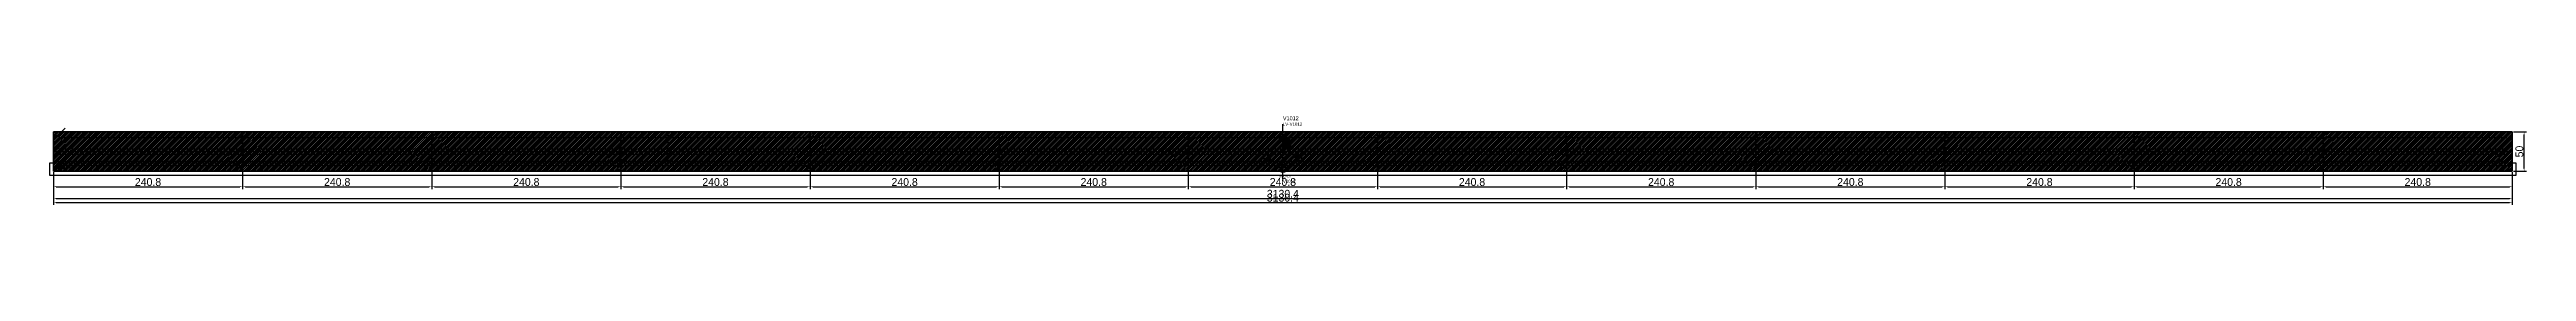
# Model space of a CAD drawing. Header units: metres. Extents: x 12791 to 15944, y 13116 to 13229.
import ezdxf

# ---------------------------------------------------------------- set-up
doc = ezdxf.new("R2010")
doc.units = ezdxf.units.M
for name, color, linetype in [('BARRA DE ANCORAGEM', 251, 'CONTINUOUS'), ('barrote', 251, 'CONTINUOUS'), ('CONCRETO', 251, 'CONTINUOUS'), ('COTA', 241, 'CONTINUOUS'), ('cotas', 241, 'CONTINUOUS'), ('Demarcação 1', 251, 'CONTINUOUS'), ('Demarcação 2', 254, 'CONTINUOUS'), ('Hachura', 251, 'CONTINUOUS'), ('HACHURA MADEIRAS', 1, 'CONTINUOUS'), ('Laje_Perimetro', 7, 'CONTINUOUS'), ('material do compensado', 7, 'CONTINUOUS'), ('NOMENCLATURA', 7, 'CONTINUOUS'), ('Painéis', 200, 'CONTINUOUS'), ('PONTALETE', 7, 'CONTINUOUS'), ('presilha', 1, 'CONTINUOUS'), ('Reaproveitamento', 251, 'CONTINUOUS'), ('SARR_3.5x7', 81, 'CONTINUOUS'), ('SCO-___-LAJ', 2, 'CONTINUOUS'), ('TENSOR', 3, 'CONTINUOUS'), ('texto', 7, 'CONTINUOUS'), ('Texto Qtd Sarr', 242, 'CONTINUOUS')]:
    doc.layers.add(name, color=color, linetype=linetype)
doc.styles.add('STR_STANDARD', font='arial.ttf')
doc.dimstyles.new('EZ DXF', dxfattribs={"dimtxt": 10, "dimasz": 3.5, "dimexe": 3, "dimexo": 1.5, "dimgap": 1, "dimtad": 1, "dimdec": 1, "dimdsep": 46, "dimcen": 2.5, "dimazin": 3, "dimtfac": 1, "dimtmove": 0, "dimatfit": 3})

msp = doc.modelspace()

# ---------------------------------------------------------------- hatches: boundary and pattern name
at = {"layer": 'Hachura'}
h = msp.add_hatch(color=3, dxfattribs=at)
h.dxf.hatch_style = 1
h.paths.add_polyline_path([(12795.5914, 13158.9905), (13036.3914, 13158.9905), (13036.3914, 13208.9905), (12795.5914, 13208.9905)])
h = msp.add_hatch(dxfattribs=at)
h.set_pattern_fill('ANSI31', scale=0.5)
h.paths.add_polyline_path([(12795.5914, 13158.9905), (13036.3914, 13158.9905), (13036.3914, 13208.9905), (12795.5914, 13208.9905)])
h = msp.add_hatch(color=3, dxfattribs=at)
h.dxf.hatch_style = 1
h.paths.add_polyline_path([(12795.5914, 13158.9905), (13036.3914, 13158.9905), (13036.3914, 13208.9905), (12795.5914, 13208.9905)])
h = msp.add_hatch(dxfattribs=at)
h.set_pattern_fill('ANSI31', scale=0.5)
h.paths.add_polyline_path([(12795.5914, 13158.9905), (13036.3914, 13158.9905), (13036.3914, 13208.9905), (12795.5914, 13208.9905)])
h = msp.add_hatch(color=3, dxfattribs=at)
h.dxf.hatch_style = 1
h.paths.add_polyline_path([(13036.3914, 13158.9905), (13277.1914, 13158.9905), (13277.1914, 13208.9905), (13036.3914, 13208.9905)])
h = msp.add_hatch(dxfattribs=at)
h.set_pattern_fill('ANSI31', scale=0.5)
h.paths.add_polyline_path([(13036.3914, 13158.9905), (13277.1914, 13158.9905), (13277.1914, 13208.9905), (13036.3914, 13208.9905)])
h = msp.add_hatch(color=3, dxfattribs=at)
h.dxf.hatch_style = 1
h.paths.add_polyline_path([(13036.3914, 13158.9905), (13277.1914, 13158.9905), (13277.1914, 13208.9905), (13036.3914, 13208.9905)])
h = msp.add_hatch(dxfattribs=at)
h.set_pattern_fill('ANSI31', scale=0.5)
h.paths.add_polyline_path([(13036.3914, 13158.9905), (13277.1914, 13158.9905), (13277.1914, 13208.9905), (13036.3914, 13208.9905)])
h = msp.add_hatch(color=3, dxfattribs=at)
h.dxf.hatch_style = 1
h.paths.add_polyline_path([(13277.1914, 13158.9905), (13517.9914, 13158.9905), (13517.9914, 13208.9905), (13277.1914, 13208.9905)])
h = msp.add_hatch(dxfattribs=at)
h.set_pattern_fill('ANSI31', scale=0.5)
h.paths.add_polyline_path([(13277.1914, 13158.9905), (13517.9914, 13158.9905), (13517.9914, 13208.9905), (13277.1914, 13208.9905)])
h = msp.add_hatch(color=3, dxfattribs=at)
h.dxf.hatch_style = 1
h.paths.add_polyline_path([(13277.1914, 13158.9905), (13517.9914, 13158.9905), (13517.9914, 13208.9905), (13277.1914, 13208.9905)])
h = msp.add_hatch(dxfattribs=at)
h.set_pattern_fill('ANSI31', scale=0.5)
h.paths.add_polyline_path([(13277.1914, 13158.9905), (13517.9914, 13158.9905), (13517.9914, 13208.9905), (13277.1914, 13208.9905)])
h = msp.add_hatch(color=3, dxfattribs=at)
h.dxf.hatch_style = 1
h.paths.add_polyline_path([(13517.9914, 13158.9905), (13758.7914, 13158.9905), (13758.7914, 13208.9905), (13517.9914, 13208.9905)])
h = msp.add_hatch(dxfattribs=at)
h.set_pattern_fill('ANSI31', scale=0.5)
h.paths.add_polyline_path([(13517.9914, 13158.9905), (13758.7914, 13158.9905), (13758.7914, 13208.9905), (13517.9914, 13208.9905)])
h = msp.add_hatch(color=3, dxfattribs=at)
h.dxf.hatch_style = 1
h.paths.add_polyline_path([(13517.9914, 13158.9905), (13758.7914, 13158.9905), (13758.7914, 13208.9905), (13517.9914, 13208.9905)])
h = msp.add_hatch(dxfattribs=at)
h.set_pattern_fill('ANSI31', scale=0.5)
h.paths.add_polyline_path([(13517.9914, 13158.9905), (13758.7914, 13158.9905), (13758.7914, 13208.9905), (13517.9914, 13208.9905)])
h = msp.add_hatch(color=3, dxfattribs=at)
h.dxf.hatch_style = 1
h.paths.add_polyline_path([(13758.7914, 13158.9905), (13999.5914, 13158.9905), (13999.5914, 13208.9905), (13758.7914, 13208.9905)])
h = msp.add_hatch(dxfattribs=at)
h.set_pattern_fill('ANSI31', scale=0.5)
h.paths.add_polyline_path([(13758.7914, 13158.9905), (13999.5914, 13158.9905), (13999.5914, 13208.9905), (13758.7914, 13208.9905)])
h = msp.add_hatch(color=3, dxfattribs=at)
h.dxf.hatch_style = 1
h.paths.add_polyline_path([(13758.7914, 13158.9905), (13999.5914, 13158.9905), (13999.5914, 13208.9905), (13758.7914, 13208.9905)])
h = msp.add_hatch(dxfattribs=at)
h.set_pattern_fill('ANSI31', scale=0.5)
h.paths.add_polyline_path([(13758.7914, 13158.9905), (13999.5914, 13158.9905), (13999.5914, 13208.9905), (13758.7914, 13208.9905)])
h = msp.add_hatch(color=3, dxfattribs=at)
h.dxf.hatch_style = 1
h.paths.add_polyline_path([(13999.5914, 13158.9905), (14240.3914, 13158.9905), (14240.3914, 13208.9905), (13999.5914, 13208.9905)])
h = msp.add_hatch(dxfattribs=at)
h.set_pattern_fill('ANSI31', scale=0.5)
h.paths.add_polyline_path([(13999.5914, 13158.9905), (14240.3914, 13158.9905), (14240.3914, 13208.9905), (13999.5914, 13208.9905)])
h = msp.add_hatch(color=3, dxfattribs=at)
h.dxf.hatch_style = 1
h.paths.add_polyline_path([(13999.5914, 13158.9905), (14240.3914, 13158.9905), (14240.3914, 13208.9905), (13999.5914, 13208.9905)])
h = msp.add_hatch(dxfattribs=at)
h.set_pattern_fill('ANSI31', scale=0.5)
h.paths.add_polyline_path([(13999.5914, 13158.9905), (14240.3914, 13158.9905), (14240.3914, 13208.9905), (13999.5914, 13208.9905)])
h = msp.add_hatch(color=3, dxfattribs=at)
h.dxf.hatch_style = 1
h.paths.add_polyline_path([(14240.3914, 13158.9905), (14481.1914, 13158.9905), (14481.1914, 13208.9905), (14240.3914, 13208.9905)])
h = msp.add_hatch(dxfattribs=at)
h.set_pattern_fill('ANSI31', scale=0.5)
h.paths.add_polyline_path([(14240.3914, 13158.9905), (14481.1914, 13158.9905), (14481.1914, 13208.9905), (14240.3914, 13208.9905)])
h = msp.add_hatch(color=3, dxfattribs=at)
h.dxf.hatch_style = 1
h.paths.add_polyline_path([(14240.3914, 13158.9905), (14481.1914, 13158.9905), (14481.1914, 13208.9905), (14240.3914, 13208.9905)])
h = msp.add_hatch(dxfattribs=at)
h.set_pattern_fill('ANSI31', scale=0.5)
h.paths.add_polyline_path([(14240.3914, 13158.9905), (14481.1914, 13158.9905), (14481.1914, 13208.9905), (14240.3914, 13208.9905)])
h = msp.add_hatch(color=3, dxfattribs=at)
h.dxf.hatch_style = 1
h.paths.add_polyline_path([(14481.1914, 13158.9905), (14721.9914, 13158.9905), (14721.9914, 13208.9905), (14481.1914, 13208.9905)])
h = msp.add_hatch(dxfattribs=at)
h.set_pattern_fill('ANSI31', scale=0.5)
h.paths.add_polyline_path([(14481.1914, 13158.9905), (14721.9914, 13158.9905), (14721.9914, 13208.9905), (14481.1914, 13208.9905)])
h = msp.add_hatch(color=3, dxfattribs=at)
h.dxf.hatch_style = 1
h.paths.add_polyline_path([(14481.1914, 13158.9905), (14721.9914, 13158.9905), (14721.9914, 13208.9905), (14481.1914, 13208.9905)])
h = msp.add_hatch(dxfattribs=at)
h.set_pattern_fill('ANSI31', scale=0.5)
h.paths.add_polyline_path([(14481.1914, 13158.9905), (14721.9914, 13158.9905), (14721.9914, 13208.9905), (14481.1914, 13208.9905)])
h = msp.add_hatch(color=3, dxfattribs=at)
h.dxf.hatch_style = 1
h.paths.add_polyline_path([(14721.9914, 13158.9905), (14962.7914, 13158.9905), (14962.7914, 13208.9905), (14721.9914, 13208.9905)])
h = msp.add_hatch(dxfattribs=at)
h.set_pattern_fill('ANSI31', scale=0.5)
h.paths.add_polyline_path([(14721.9914, 13158.9905), (14962.7914, 13158.9905), (14962.7914, 13208.9905), (14721.9914, 13208.9905)])
h = msp.add_hatch(color=3, dxfattribs=at)
h.dxf.hatch_style = 1
h.paths.add_polyline_path([(14721.9914, 13158.9905), (14962.7914, 13158.9905), (14962.7914, 13208.9905), (14721.9914, 13208.9905)])
h = msp.add_hatch(dxfattribs=at)
h.set_pattern_fill('ANSI31', scale=0.5)
h.paths.add_polyline_path([(14721.9914, 13158.9905), (14962.7914, 13158.9905), (14962.7914, 13208.9905), (14721.9914, 13208.9905)])
h = msp.add_hatch(color=3, dxfattribs=at)
h.dxf.hatch_style = 1
h.paths.add_polyline_path([(14962.7914, 13158.9905), (15203.5914, 13158.9905), (15203.5914, 13208.9905), (14962.7914, 13208.9905)])
h = msp.add_hatch(dxfattribs=at)
h.set_pattern_fill('ANSI31', scale=0.5)
h.paths.add_polyline_path([(14962.7914, 13158.9905), (15203.5914, 13158.9905), (15203.5914, 13208.9905), (14962.7914, 13208.9905)])
h = msp.add_hatch(color=3, dxfattribs=at)
h.dxf.hatch_style = 1
h.paths.add_polyline_path([(14962.7914, 13158.9905), (15203.5914, 13158.9905), (15203.5914, 13208.9905), (14962.7914, 13208.9905)])
h = msp.add_hatch(dxfattribs=at)
h.set_pattern_fill('ANSI31', scale=0.5)
h.paths.add_polyline_path([(14962.7914, 13158.9905), (15203.5914, 13158.9905), (15203.5914, 13208.9905), (14962.7914, 13208.9905)])
h = msp.add_hatch(color=3, dxfattribs=at)
h.dxf.hatch_style = 1
h.paths.add_polyline_path([(15203.5914, 13158.9905), (15444.3914, 13158.9905), (15444.3914, 13208.9905), (15203.5914, 13208.9905)])
h = msp.add_hatch(dxfattribs=at)
h.set_pattern_fill('ANSI31', scale=0.5)
h.paths.add_polyline_path([(15203.5914, 13158.9905), (15444.3914, 13158.9905), (15444.3914, 13208.9905), (15203.5914, 13208.9905)])
h = msp.add_hatch(color=3, dxfattribs=at)
h.dxf.hatch_style = 1
h.paths.add_polyline_path([(15203.5914, 13158.9905), (15444.3914, 13158.9905), (15444.3914, 13208.9905), (15203.5914, 13208.9905)])
h = msp.add_hatch(dxfattribs=at)
h.set_pattern_fill('ANSI31', scale=0.5)
h.paths.add_polyline_path([(15203.5914, 13158.9905), (15444.3914, 13158.9905), (15444.3914, 13208.9905), (15203.5914, 13208.9905)])
h = msp.add_hatch(color=3, dxfattribs=at)
h.dxf.hatch_style = 1
h.paths.add_polyline_path([(15444.3914, 13158.9905), (15685.1914, 13158.9905), (15685.1914, 13208.9905), (15444.3914, 13208.9905)])
h = msp.add_hatch(dxfattribs=at)
h.set_pattern_fill('ANSI31', scale=0.5)
h.paths.add_polyline_path([(15444.3914, 13158.9905), (15685.1914, 13158.9905), (15685.1914, 13208.9905), (15444.3914, 13208.9905)])
h = msp.add_hatch(color=3, dxfattribs=at)
h.dxf.hatch_style = 1
h.paths.add_polyline_path([(15444.3914, 13158.9905), (15685.1914, 13158.9905), (15685.1914, 13208.9905), (15444.3914, 13208.9905)])
h = msp.add_hatch(dxfattribs=at)
h.set_pattern_fill('ANSI31', scale=0.5)
h.paths.add_polyline_path([(15444.3914, 13158.9905), (15685.1914, 13158.9905), (15685.1914, 13208.9905), (15444.3914, 13208.9905)])
h = msp.add_hatch(color=3, dxfattribs=at)
h.dxf.hatch_style = 1
h.paths.add_polyline_path([(15685.1914, 13158.9905), (15925.9914, 13158.9905), (15925.9914, 13208.9905), (15685.1914, 13208.9905)])
h = msp.add_hatch(dxfattribs=at)
h.set_pattern_fill('ANSI31', scale=0.5)
h.paths.add_polyline_path([(15685.1914, 13158.9905), (15925.9914, 13158.9905), (15925.9914, 13208.9905), (15685.1914, 13208.9905)])
h = msp.add_hatch(color=3, dxfattribs=at)
h.dxf.hatch_style = 1
h.paths.add_polyline_path([(15685.1914, 13158.9905), (15925.9914, 13158.9905), (15925.9914, 13208.9905), (15685.1914, 13208.9905)])
h = msp.add_hatch(dxfattribs=at)
h.set_pattern_fill('ANSI31', scale=0.5)
h.paths.add_polyline_path([(15685.1914, 13158.9905), (15925.9914, 13158.9905), (15925.9914, 13208.9905), (15685.1914, 13208.9905)])
at = {"layer": 'HACHURA MADEIRAS'}
h = msp.add_hatch(dxfattribs=at)
h.set_pattern_fill('ANSI31', scale=2)
h.paths.add_polyline_path([(12797.5914, 13160.9905), (12807.5914, 13160.9905), (12807.5914, 13170.9905), (12797.5914, 13170.9905)])
h = msp.add_hatch(dxfattribs=at)
h.set_pattern_fill('ANSI31', scale=2)
h.paths.add_polyline_path([(12797.5914, 13160.9905), (12807.5914, 13160.9905), (12807.5914, 13170.9905), (12797.5914, 13170.9905)])
at = {"layer": 'material do compensado'}
h = msp.add_hatch(dxfattribs=at)
h.set_pattern_fill('ANSI37', scale=2)
h.paths.add_polyline_path([(12808.5914, 13160.9905), (12817.5914, 13160.9905), (12817.5914, 13168.9905), (12808.5914, 13168.9905)])
h = msp.add_hatch(dxfattribs=at)
h.set_pattern_fill('ANSI37', scale=2)
h.paths.add_polyline_path([(12808.5914, 13160.9905), (12817.5914, 13160.9905), (12817.5914, 13168.9905), (12808.5914, 13168.9905)])
at = {"layer": 'Reaproveitamento'}
h = msp.add_hatch(dxfattribs=at)
h.set_pattern_fill('SOLID')
h.paths.add_polyline_path([(14360.7914, 13188.9905), (14370.7914, 13188.9905), (14370.7914, 13198.9905), (14360.7914, 13198.9905)])
h = msp.add_hatch(dxfattribs=at)
h.set_pattern_fill('SOLID')
h.paths.add_polyline_path([(14360.7914, 13188.9905), (14370.7914, 13188.9905), (14370.7914, 13198.9905), (14360.7914, 13198.9905)])

# ---------------------------------------------------------------- linework, layer by layer
at = {"layer": 'BARRA DE ANCORAGEM'}
msp.add_line((12800.5914, 13203.9905), (12810.5914, 13213.9905), dxfattribs=at)
msp.add_line((12800.5914, 13203.9905), (12810.5914, 13213.9905), dxfattribs=at)
at = {"layer": 'barrote'}
msp.add_line((12800.5914, 13171.4905), (15920.9914, 13171.4905), dxfattribs=at)
msp.add_line((12800.5914, 13171.4905), (15920.9914, 13171.4905), dxfattribs=at)
at = {"layer": 'CONCRETO'}
msp.add_solid([(14357.7914, 13160.9905), (14363.7914, 13160.9905), (14357.7914, 13156.9905), (14363.7914, 13156.9905)], dxfattribs=at)
msp.add_solid([(14357.7914, 13160.9905), (14363.7914, 13160.9905), (14357.7914, 13156.9905), (14363.7914, 13156.9905)], dxfattribs=at)
at = {"layer": 'Demarcação 1'}
msp.add_line((12795.5914, 13183.9905), (15925.9914, 13183.9905), dxfattribs=at)
msp.add_line((12795.5914, 13183.9905), (15925.9914, 13183.9905), dxfattribs=at)
at = {"layer": 'Demarcação 2'}
msp.add_line((13578.1914, 13158.9905), (13578.1914, 13208.9905), dxfattribs=at)
msp.add_line((13578.1914, 13158.9905), (13578.1914, 13208.9905), dxfattribs=at)
at = {"layer": 'Laje_Perimetro'}
msp.add_lwpolyline([(12790.5914, 13153.9905), (15930.9914, 13153.9905), (15930.9914, 13168.9905), (12790.5914, 13168.9905)], close=True, dxfattribs=at)
msp.add_lwpolyline([(12790.5914, 13153.9905), (15930.9914, 13153.9905), (15930.9914, 13168.9905), (12790.5914, 13168.9905)], close=True, dxfattribs=at)
at = {"layer": 'Painéis'}
for points in [[(12795.5914, 13158.9905), (12795.5914, 13208.9905)], [(12795.5914, 13158.9905), (13036.3914, 13158.9905), (13036.3914, 13208.9905), (12795.5914, 13208.9905)], [(12795.5914, 13208.9905), (15925.9914, 13208.9905)], [(12795.5914, 13158.9905), (12795.5914, 13208.9905)], [(12795.5914, 13158.9905), (13036.3914, 13158.9905), (13036.3914, 13208.9905), (12795.5914, 13208.9905)], [(12795.5914, 13208.9905), (15925.9914, 13208.9905)], [(13036.3914, 13158.9905), (13036.3914, 13208.9905)], [(13036.3914, 13158.9905), (13277.1914, 13158.9905), (13277.1914, 13208.9905), (13036.3914, 13208.9905)], [(13036.3914, 13158.9905), (13036.3914, 13208.9905)], [(13036.3914, 13158.9905), (13277.1914, 13158.9905), (13277.1914, 13208.9905), (13036.3914, 13208.9905)], [(13277.1914, 13158.9905), (13277.1914, 13208.9905)], [(13277.1914, 13158.9905), (13517.9914, 13158.9905), (13517.9914, 13208.9905), (13277.1914, 13208.9905)], [(13277.1914, 13158.9905), (13277.1914, 13208.9905)], [(13277.1914, 13158.9905), (13517.9914, 13158.9905), (13517.9914, 13208.9905), (13277.1914, 13208.9905)], [(13517.9914, 13158.9905), (13517.9914, 13208.9905)], [(13517.9914, 13158.9905), (13758.7914, 13158.9905), (13758.7914, 13208.9905), (13517.9914, 13208.9905)], [(13517.9914, 13158.9905), (13517.9914, 13208.9905)], [(13517.9914, 13158.9905), (13758.7914, 13158.9905), (13758.7914, 13208.9905), (13517.9914, 13208.9905)], [(13758.7914, 13158.9905), (13758.7914, 13208.9905)], [(13758.7914, 13158.9905), (13999.5914, 13158.9905), (13999.5914, 13208.9905), (13758.7914, 13208.9905)], [(13758.7914, 13158.9905), (13758.7914, 13208.9905)], [(13758.7914, 13158.9905), (13999.5914, 13158.9905), (13999.5914, 13208.9905), (13758.7914, 13208.9905)], [(13999.5914, 13158.9905), (13999.5914, 13208.9905)], [(13999.5914, 13158.9905), (14240.3914, 13158.9905), (14240.3914, 13208.9905), (13999.5914, 13208.9905)], [(13999.5914, 13158.9905), (13999.5914, 13208.9905)], [(13999.5914, 13158.9905), (14240.3914, 13158.9905), (14240.3914, 13208.9905), (13999.5914, 13208.9905)], [(14240.3914, 13158.9905), (14240.3914, 13208.9905)], [(14240.3914, 13158.9905), (14481.1914, 13158.9905), (14481.1914, 13208.9905), (14240.3914, 13208.9905)], [(14240.3914, 13158.9905), (14240.3914, 13208.9905)], [(14240.3914, 13158.9905), (14481.1914, 13158.9905), (14481.1914, 13208.9905), (14240.3914, 13208.9905)], [(14481.1914, 13158.9905), (14481.1914, 13208.9905)], [(14481.1914, 13158.9905), (14721.9914, 13158.9905), (14721.9914, 13208.9905), (14481.1914, 13208.9905)], [(14481.1914, 13158.9905), (14481.1914, 13208.9905)], [(14481.1914, 13158.9905), (14721.9914, 13158.9905), (14721.9914, 13208.9905), (14481.1914, 13208.9905)], [(14721.9914, 13158.9905), (14721.9914, 13208.9905)], [(14721.9914, 13158.9905), (14962.7914, 13158.9905), (14962.7914, 13208.9905), (14721.9914, 13208.9905)], [(14721.9914, 13158.9905), (14721.9914, 13208.9905)], [(14721.9914, 13158.9905), (14962.7914, 13158.9905), (14962.7914, 13208.9905), (14721.9914, 13208.9905)], [(14962.7914, 13158.9905), (14962.7914, 13208.9905)], [(14962.7914, 13158.9905), (15203.5914, 13158.9905), (15203.5914, 13208.9905), (14962.7914, 13208.9905)], [(14962.7914, 13158.9905), (14962.7914, 13208.9905)], [(14962.7914, 13158.9905), (15203.5914, 13158.9905), (15203.5914, 13208.9905), (14962.7914, 13208.9905)], [(15203.5914, 13158.9905), (15203.5914, 13208.9905)], [(15203.5914, 13158.9905), (15444.3914, 13158.9905), (15444.3914, 13208.9905), (15203.5914, 13208.9905)], [(15203.5914, 13158.9905), (15203.5914, 13208.9905)], [(15203.5914, 13158.9905), (15444.3914, 13158.9905), (15444.3914, 13208.9905), (15203.5914, 13208.9905)], [(15444.3914, 13158.9905), (15444.3914, 13208.9905)], [(15444.3914, 13158.9905), (15685.1914, 13158.9905), (15685.1914, 13208.9905), (15444.3914, 13208.9905)], [(15444.3914, 13158.9905), (15444.3914, 13208.9905)], [(15444.3914, 13158.9905), (15685.1914, 13158.9905), (15685.1914, 13208.9905), (15444.3914, 13208.9905)], [(15685.1914, 13158.9905), (15685.1914, 13208.9905)], [(15685.1914, 13158.9905), (15925.9914, 13158.9905), (15925.9914, 13208.9905), (15685.1914, 13208.9905)], [(15685.1914, 13158.9905), (15685.1914, 13208.9905)], [(15685.1914, 13158.9905), (15925.9914, 13158.9905), (15925.9914, 13208.9905), (15685.1914, 13208.9905)], [(15925.9914, 13158.9905), (15925.9914, 13208.9905)], [(15925.9914, 13158.9905), (15925.9914, 13208.9905)], [(12795.5914, 13158.9905), (15925.9914, 13158.9905)], [(12795.5914, 13158.9905), (15925.9914, 13158.9905)]]:
    msp.add_lwpolyline(points, close=True, dxfattribs=at)
msp.add_arc((14360.7914, 13196.4905), 6, 0, 180, dxfattribs=at)
msp.add_arc((14360.7914, 13196.4905), 6, 0, 180, dxfattribs=at)
at = {"layer": 'PONTALETE'}
msp.add_line((14360.7914, 13148.9905), (14360.7914, 13218.9905), dxfattribs=at)
msp.add_line((14360.7914, 13148.9905), (14360.7914, 13218.9905), dxfattribs=at)
at = {"layer": 'presilha'}
for centre, radius in [((14360.7914, 13200.9905), 3), ((14360.7914, 13200.9905), 3), ((14340.7914, 13175.6572), 4), ((14340.7914, 13175.6572), 4), ((14380.7914, 13175.6572), 4), ((14380.7914, 13175.6572), 4)]:
    msp.add_circle(centre, radius, dxfattribs=at)
at = {"layer": 'SARR_3.5x7'}
for p, q in [((12802.5914, 13201.9905), (13036.3914, 13201.9905)), ((12802.5914, 13201.9905), (13036.3914, 13201.9905)), ((12802.5914, 13187.4905), (13036.3914, 13187.4905)), ((12802.5914, 13187.4905), (13036.3914, 13187.4905)), ((13036.3914, 13201.9905), (13277.1914, 13201.9905)), ((13036.3914, 13201.9905), (13277.1914, 13201.9905)), ((13036.3914, 13187.4905), (13277.1914, 13187.4905)), ((13036.3914, 13187.4905), (13277.1914, 13187.4905)), ((13277.1914, 13201.9905), (13517.9914, 13201.9905)), ((13277.1914, 13201.9905), (13517.9914, 13201.9905)), ((13277.1914, 13187.4905), (13517.9914, 13187.4905)), ((13277.1914, 13187.4905), (13517.9914, 13187.4905)), ((13517.9914, 13201.9905), (13758.7914, 13201.9905)), ((13517.9914, 13201.9905), (13758.7914, 13201.9905)), ((13517.9914, 13187.4905), (13758.7914, 13187.4905)), ((13517.9914, 13187.4905), (13758.7914, 13187.4905)), ((13758.7914, 13201.9905), (13999.5914, 13201.9905)), ((13758.7914, 13201.9905), (13999.5914, 13201.9905)), ((13758.7914, 13187.4905), (13999.5914, 13187.4905)), ((13758.7914, 13187.4905), (13999.5914, 13187.4905)), ((13999.5914, 13201.9905), (14240.3914, 13201.9905)), ((13999.5914, 13201.9905), (14240.3914, 13201.9905)), ((13999.5914, 13187.4905), (14240.3914, 13187.4905)), ((13999.5914, 13187.4905), (14240.3914, 13187.4905)), ((14240.3914, 13201.9905), (14481.1914, 13201.9905)), ((14240.3914, 13201.9905), (14481.1914, 13201.9905)), ((14240.3914, 13187.4905), (14481.1914, 13187.4905)), ((14240.3914, 13187.4905), (14481.1914, 13187.4905)), ((14481.1914, 13201.9905), (14721.9914, 13201.9905)), ((14481.1914, 13201.9905), (14721.9914, 13201.9905)), ((14481.1914, 13187.4905), (14721.9914, 13187.4905)), ((14481.1914, 13187.4905), (14721.9914, 13187.4905)), ((14721.9914, 13201.9905), (14962.7914, 13201.9905)), ((14721.9914, 13201.9905), (14962.7914, 13201.9905)), ((14721.9914, 13187.4905), (14962.7914, 13187.4905)), ((14721.9914, 13187.4905), (14962.7914, 13187.4905)), ((14962.7914, 13201.9905), (15203.5914, 13201.9905)), ((14962.7914, 13201.9905), (15203.5914, 13201.9905)), ((14962.7914, 13187.4905), (15203.5914, 13187.4905)), ((14962.7914, 13187.4905), (15203.5914, 13187.4905)), ((15203.5914, 13201.9905), (15444.3914, 13201.9905)), ((15203.5914, 13201.9905), (15444.3914, 13201.9905)), ((15203.5914, 13187.4905), (15444.3914, 13187.4905)), ((15203.5914, 13187.4905), (15444.3914, 13187.4905)), ((15444.3914, 13201.9905), (15685.1914, 13201.9905)), ((15444.3914, 13201.9905), (15685.1914, 13201.9905)), ((15444.3914, 13187.4905), (15685.1914, 13187.4905)), ((15444.3914, 13187.4905), (15685.1914, 13187.4905)), ((15685.1914, 13201.9905), (15918.9914, 13201.9905)), ((15685.1914, 13201.9905), (15918.9914, 13201.9905)), ((15685.1914, 13187.4905), (15918.9914, 13187.4905)), ((15685.1914, 13187.4905), (15918.9914, 13187.4905)), ((12802.5914, 13180.4905), (13036.3914, 13180.4905)), ((12802.5914, 13180.4905), (13036.3914, 13180.4905)), ((12802.5914, 13165.9905), (13036.3914, 13165.9905)), ((12802.5914, 13165.9905), (13036.3914, 13165.9905)), ((13036.3914, 13180.4905), (13277.1914, 13180.4905)), ((13036.3914, 13180.4905), (13277.1914, 13180.4905)), ((13036.3914, 13165.9905), (13277.1914, 13165.9905)), ((13036.3914, 13165.9905), (13277.1914, 13165.9905)), ((13277.1914, 13180.4905), (13517.9914, 13180.4905)), ((13277.1914, 13180.4905), (13517.9914, 13180.4905)), ((13277.1914, 13165.9905), (13517.9914, 13165.9905)), ((13277.1914, 13165.9905), (13517.9914, 13165.9905)), ((13517.9914, 13180.4905), (13758.7914, 13180.4905)), ((13517.9914, 13180.4905), (13758.7914, 13180.4905)), ((13517.9914, 13165.9905), (13758.7914, 13165.9905)), ((13517.9914, 13165.9905), (13758.7914, 13165.9905)), ((13758.7914, 13180.4905), (13999.5914, 13180.4905)), ((13758.7914, 13180.4905), (13999.5914, 13180.4905)), ((13758.7914, 13165.9905), (13999.5914, 13165.9905)), ((13758.7914, 13165.9905), (13999.5914, 13165.9905)), ((13999.5914, 13180.4905), (14240.3914, 13180.4905)), ((13999.5914, 13180.4905), (14240.3914, 13180.4905)), ((13999.5914, 13165.9905), (14240.3914, 13165.9905)), ((13999.5914, 13165.9905), (14240.3914, 13165.9905)), ((14240.3914, 13180.4905), (14481.1914, 13180.4905)), ((14240.3914, 13180.4905), (14481.1914, 13180.4905)), ((14240.3914, 13165.9905), (14481.1914, 13165.9905)), ((14240.3914, 13165.9905), (14481.1914, 13165.9905)), ((14481.1914, 13180.4905), (14721.9914, 13180.4905)), ((14481.1914, 13180.4905), (14721.9914, 13180.4905)), ((14481.1914, 13165.9905), (14721.9914, 13165.9905)), ((14481.1914, 13165.9905), (14721.9914, 13165.9905)), ((14721.9914, 13180.4905), (14962.7914, 13180.4905)), ((14721.9914, 13180.4905), (14962.7914, 13180.4905)), ((14721.9914, 13165.9905), (14962.7914, 13165.9905)), ((14721.9914, 13165.9905), (14962.7914, 13165.9905)), ((14962.7914, 13180.4905), (15203.5914, 13180.4905)), ((14962.7914, 13180.4905), (15203.5914, 13180.4905)), ((14962.7914, 13165.9905), (15203.5914, 13165.9905)), ((14962.7914, 13165.9905), (15203.5914, 13165.9905)), ((15203.5914, 13180.4905), (15444.3914, 13180.4905)), ((15203.5914, 13180.4905), (15444.3914, 13180.4905)), ((15203.5914, 13165.9905), (15444.3914, 13165.9905)), ((15203.5914, 13165.9905), (15444.3914, 13165.9905)), ((15444.3914, 13180.4905), (15685.1914, 13180.4905)), ((15444.3914, 13180.4905), (15685.1914, 13180.4905)), ((15444.3914, 13165.9905), (15685.1914, 13165.9905)), ((15444.3914, 13165.9905), (15685.1914, 13165.9905)), ((15685.1914, 13180.4905), (15918.9914, 13180.4905)), ((15685.1914, 13180.4905), (15918.9914, 13180.4905)), ((15685.1914, 13165.9905), (15918.9914, 13165.9905)), ((15685.1914, 13165.9905), (15918.9914, 13165.9905))]:
    msp.add_line(p, q, dxfattribs=at)
at = {"layer": 'TENSOR'}
msp.add_line((14350.7914, 13163.9905), (14370.7914, 13163.9905), dxfattribs=at)
msp.add_line((14350.7914, 13163.9905), (14370.7914, 13163.9905), dxfattribs=at)

# ---------------------------------------------------------------- texts
at = {"layer": 'NOMENCLATURA', "style": 'STR_STANDARD'}
msp.add_text('V1012', height=5, dxfattribs=at).set_placement((14360.7914, 13223.9905))
msp.add_text('V1012', height=5, dxfattribs=at).set_placement((14360.7914, 13223.9905))
at = {"layer": 'NOMENCLATURA', "insert": (14360.7914, 13220.9905), "char_height": 4, "attachment_point": 1}
msp.add_mtext('LV-V1012', dxfattribs=at)
msp.add_mtext('LV-V1012', dxfattribs=at)
at = {"layer": 'SCO-___-LAJ'}
msp.add_text('SCO-LV', height=3, dxfattribs=at).set_placement((14355.7914, 13150.9905))
msp.add_text('SCO-LV', height=3, dxfattribs=at).set_placement((14355.7914, 13150.9905))
at = {"layer": 'texto'}
msp.add_text('V1012', height=4, dxfattribs=at).set_placement((14360.7914, 13143.9905))
msp.add_text('V1012', height=4, dxfattribs=at).set_placement((14360.7914, 13143.9905))
at = {"layer": 'Texto Qtd Sarr'}
msp.add_text('QTD: AUTO', height=3, dxfattribs=at).set_placement((12797.5914, 13160.9905))
msp.add_text('QTD: AUTO', height=3, dxfattribs=at).set_placement((12797.5914, 13160.9905))

# ---------------------------------------------------------------- dimensions: what is measured, and where the dimension line sits
at = {"layer": 'COTA', "color": 1}
msp.add_linear_dim(base=(15940.9914, 13158.9905), p1=(15925.9914, 13158.9905), p2=(15925.9914, 13208.9905), angle=90, dimstyle='EZ DXF', dxfattribs=at).render()
msp.add_linear_dim(base=(15940.9914, 13158.9905), p1=(15925.9914, 13158.9905), p2=(15925.9914, 13208.9905), angle=90, dimstyle='EZ DXF', dxfattribs=at).render()
for base, p1, p2 in [((12795.5914, 13138.9905), (12795.5914, 13158.9905), (13036.3914, 13158.9905)), ((12795.5914, 13118.9905), (12795.5914, 13158.9905), (15925.9914, 13158.9905)), ((12795.5914, 13138.9905), (12795.5914, 13158.9905), (13036.3914, 13158.9905)), ((12795.5914, 13118.9905), (12795.5914, 13158.9905), (15925.9914, 13158.9905)), ((13036.3914, 13138.9905), (13036.3914, 13158.9905), (13277.1914, 13158.9905)), ((13036.3914, 13138.9905), (13036.3914, 13158.9905), (13277.1914, 13158.9905)), ((13277.1914, 13138.9905), (13277.1914, 13158.9905), (13517.9914, 13158.9905)), ((13277.1914, 13138.9905), (13277.1914, 13158.9905), (13517.9914, 13158.9905)), ((13517.9914, 13138.9905), (13517.9914, 13158.9905), (13758.7914, 13158.9905)), ((13517.9914, 13138.9905), (13517.9914, 13158.9905), (13758.7914, 13158.9905)), ((13758.7914, 13138.9905), (13758.7914, 13158.9905), (13999.5914, 13158.9905)), ((13758.7914, 13138.9905), (13758.7914, 13158.9905), (13999.5914, 13158.9905)), ((13999.5914, 13138.9905), (13999.5914, 13158.9905), (14240.3914, 13158.9905)), ((13999.5914, 13138.9905), (13999.5914, 13158.9905), (14240.3914, 13158.9905)), ((14240.3914, 13138.9905), (14240.3914, 13158.9905), (14481.1914, 13158.9905)), ((14240.3914, 13138.9905), (14240.3914, 13158.9905), (14481.1914, 13158.9905)), ((14481.1914, 13138.9905), (14481.1914, 13158.9905), (14721.9914, 13158.9905)), ((14481.1914, 13138.9905), (14481.1914, 13158.9905), (14721.9914, 13158.9905)), ((14721.9914, 13138.9905), (14721.9914, 13158.9905), (14962.7914, 13158.9905)), ((14721.9914, 13138.9905), (14721.9914, 13158.9905), (14962.7914, 13158.9905)), ((14962.7914, 13138.9905), (14962.7914, 13158.9905), (15203.5914, 13158.9905)), ((14962.7914, 13138.9905), (14962.7914, 13158.9905), (15203.5914, 13158.9905)), ((15203.5914, 13138.9905), (15203.5914, 13158.9905), (15444.3914, 13158.9905)), ((15203.5914, 13138.9905), (15203.5914, 13158.9905), (15444.3914, 13158.9905)), ((15444.3914, 13138.9905), (15444.3914, 13158.9905), (15685.1914, 13158.9905)), ((15444.3914, 13138.9905), (15444.3914, 13158.9905), (15685.1914, 13158.9905)), ((15685.1914, 13138.9905), (15685.1914, 13158.9905), (15925.9914, 13158.9905)), ((15685.1914, 13138.9905), (15685.1914, 13158.9905), (15925.9914, 13158.9905))]:
    msp.add_linear_dim(base=base, p1=p1, p2=p2, dimstyle='EZ DXF', dxfattribs=at).render()
at = {"layer": 'cotas'}
msp.add_linear_dim(base=(12795.5914, 13123.9905), p1=(12795.5914, 13138.9905), p2=(15925.9914, 13138.9905), dimstyle='EZ DXF', dxfattribs=at).render()
msp.add_linear_dim(base=(12795.5914, 13123.9905), p1=(12795.5914, 13138.9905), p2=(15925.9914, 13138.9905), dimstyle='EZ DXF', dxfattribs=at).render()

doc.saveas('drawing.dxf')
